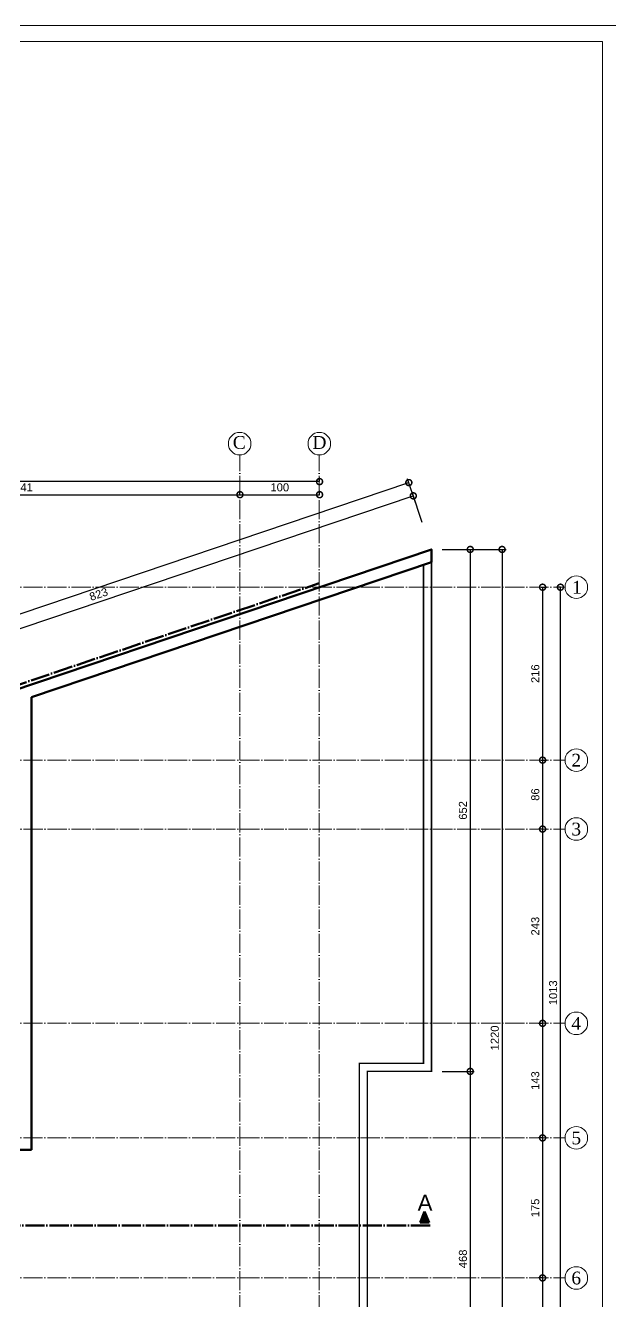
# Model space of a CAD drawing. Header units: millimetres. Extents: x 7519 to 33116, y -1769 to 3101.
# Drawn here: x 21731 to 22462, y 1507 to 3101 of the extents above; entities that cross this region are included whole.
import ezdxf

# ---------------------------------------------------------------- set-up
doc = ezdxf.new("R2010")
doc.units = ezdxf.units.MM
doc.linetypes.add('ACAD_ISO04W100', pattern=[30, 24, -3, 0, -3])
for name, color, linetype, lineweight in [('duvar', 145, 'Continuous', 53), ('iç ölçü x', 20, 'Continuous', 9), ('kesit', 50, 'Continuous', 50), ('tarama', 157, 'Continuous', 15), ('çizgi', 234, 'Continuous', 9)]:
    doc.layers.add(name, color=color, linetype=linetype, lineweight=lineweight)
doc.styles.add('ARIAL', font='arial.ttf', dxfattribs={"height": 10})
doc.styles.get("Standard").update_dxf_attribs({"font": 'arial.ttf'})
doc.styles.add('TÜRKÇE', font='times.ttf')
doc.dimstyles.new('KESİT', dxfattribs={"dimscale": 0, "dimtxt": 10, "dimasz": 15, "dimexe": 5, "dimexo": 5, "dimgap": 4, "dimtad": 1, "dimdec": 0, "dimdsep": 46, "dimtxsty": 'ARIAL', "dimblk": 'DOTSMALL', "dimcen": -2, "dimclrd": 256, "dimclre": 8, "dimclrt": 4, "dimadec": 0, "dimazin": 0, "dimtfac": 0.533333, "dimtdec": 0, "dimtix": 1, "dimtmove": 2, "dimatfit": 3, "dimldrblk": 'DOTSMALL', "dimfxl": 35, "dimfxlon": 1, "dimtolj": 1, "dimarcsym": 0})

# ---------------------------------------------------------------- blocks, each defined once
blk = doc.blocks.new('_DotSmall')
at = {"color": 0, "linetype": 'ByBlock', "const_width": 0.5}
blk.add_lwpolyline([(-0.0625, 0, 1), (0.0625, 0, 1)], format="xyb", close=True, dxfattribs=at)
blk = doc.blocks.new('*D74')
at = {"layer": 'Defpoints', "color": 0, "lineweight": 100, "transparency": 16777216}
for p in [(21458.4, 2514.7), (21999.2, 2514.7), (21999.2, 2514.7)]:
    blk.add_point(p, dxfattribs=at)
at = {"layer": 'iç ölçü x', "color": 8, "lineweight": -2, "transparency": 16777216}
for p, q in [((21458.4, 2514.7), (21458.4, 2519.7)), ((21999.2, 2514.7), (21999.2, 2519.7))]:
    blk.add_line(p, q, dxfattribs=at)
at = {"layer": 'iç ölçü x', "lineweight": -2, "transparency": 16777216}
blk.add_line((21458.4, 2514.7), (21999.2, 2514.7), dxfattribs=at)
at = {"layer": 'iç ölçü x', "lineweight": -2, "transparency": 16777216, "xscale": 15, "yscale": 15, "zscale": 15, "rotation": 180}
blk.add_blockref('_DotSmall', (21458.4, 2514.7), dxfattribs=at)
at = {"layer": 'iç ölçü x', "lineweight": -2, "transparency": 16777216, "xscale": 15, "yscale": 15, "zscale": 15}
blk.add_blockref('_DotSmall', (21999.2, 2514.7), dxfattribs=at)
at = {"layer": 'iç ölçü x', "color": 4, "transparency": 16777216, "insert": (21728.8, 2523.8), "char_height": 10, "attachment_point": 5, "style": 'ARIAL'}
blk.add_mtext('\\A1;541', dxfattribs=at)
blk = doc.blocks.new('*D75')
at = {"layer": 'Defpoints', "color": 0, "lineweight": 100, "transparency": 16777216}
for p in [(21999.2, 2514.7), (22098.7, 2514.7), (22098.7, 2514.7)]:
    blk.add_point(p, dxfattribs=at)
at = {"layer": 'iç ölçü x', "color": 8, "lineweight": -2, "transparency": 16777216}
for p, q in [((21999.2, 2514.7), (21999.2, 2519.7)), ((22098.7, 2514.7), (22098.7, 2519.7))]:
    blk.add_line(p, q, dxfattribs=at)
at = {"layer": 'iç ölçü x', "lineweight": -2, "transparency": 16777216}
blk.add_line((21999.2, 2514.7), (22098.7, 2514.7), dxfattribs=at)
at = {"layer": 'iç ölçü x', "lineweight": -2, "transparency": 16777216, "xscale": 15, "yscale": 15, "zscale": 15, "rotation": 180}
blk.add_blockref('_DotSmall', (21999.2, 2514.7), dxfattribs=at)
at = {"layer": 'iç ölçü x', "lineweight": -2, "transparency": 16777216, "xscale": 15, "yscale": 15, "zscale": 15}
blk.add_blockref('_DotSmall', (22098.7, 2514.7), dxfattribs=at)
at = {"layer": 'iç ölçü x', "color": 4, "transparency": 16777216, "insert": (22049, 2523.8), "char_height": 10, "attachment_point": 5, "style": 'ARIAL'}
blk.add_mtext('\\A1;100', dxfattribs=at)
blk = doc.blocks.new('*D76')
at = {"layer": 'Defpoints', "color": 0, "lineweight": 100, "transparency": 16777216}
for p in [(21203.4, 2531), (21203.4, 2531), (22098.7, 2531)]:
    blk.add_point(p, dxfattribs=at)
at = {"layer": 'iç ölçü x', "color": 8, "lineweight": -2, "transparency": 16777216}
for p, q in [((21203.4, 2531), (21203.4, 2536)), ((22098.7, 2531), (22098.7, 2536))]:
    blk.add_line(p, q, dxfattribs=at)
at = {"layer": 'iç ölçü x', "lineweight": -2, "transparency": 16777216}
blk.add_line((22098.7, 2531), (21203.4, 2531), dxfattribs=at)
at = {"layer": 'iç ölçü x', "lineweight": -2, "transparency": 16777216, "xscale": 15, "yscale": 15, "zscale": 15, "rotation": 180}
blk.add_blockref('_DotSmall', (21203.4, 2531), dxfattribs=at)
at = {"layer": 'iç ölçü x', "lineweight": -2, "transparency": 16777216, "xscale": 15, "yscale": 15, "zscale": 15}
blk.add_blockref('_DotSmall', (22098.7, 2531), dxfattribs=at)
at = {"layer": 'iç ölçü x', "color": 4, "transparency": 16777216, "insert": (21651.1, 2540.2), "char_height": 10, "attachment_point": 5, "style": 'ARIAL'}
blk.add_mtext('\\A1;895', dxfattribs=at)
blk = doc.blocks.new('*D84')
at = {"layer": 'Defpoints', "color": 0, "lineweight": 100, "transparency": 16777216}
for p in [(22370.4, 2399.1), (22370.4, 2183.1), (22377.3, 2183.1)]:
    blk.add_point(p, dxfattribs=at)
at = {"layer": 'iç ölçü x', "color": 8, "lineweight": -2, "transparency": 16777216}
for p, q in [((22375.4, 2399.1), (22382.3, 2399.1)), ((22375.4, 2183.1), (22382.3, 2183.1))]:
    blk.add_line(p, q, dxfattribs=at)
at = {"layer": 'iç ölçü x', "lineweight": -2, "transparency": 16777216}
blk.add_line((22377.3, 2399.1), (22377.3, 2183.1), dxfattribs=at)
at = {"layer": 'iç ölçü x', "lineweight": -2, "transparency": 16777216, "xscale": 15, "yscale": 15, "zscale": 15}
for p, rotation in [((22377.3, 2399.1), 90), ((22377.3, 2183.1), 270)]:
    blk.add_blockref('_DotSmall', p, dxfattribs=dict(at, rotation=rotation))
at = {"layer": 'iç ölçü x', "color": 4, "transparency": 16777216, "insert": (22368.2, 2291.1), "char_height": 10, "attachment_point": 5, "rotation": 90, "style": 'ARIAL'}
blk.add_mtext('\\A1;216', dxfattribs=at)
blk = doc.blocks.new('*D85')
at = {"layer": 'Defpoints', "color": 0, "lineweight": 100, "transparency": 16777216}
for p in [(22370.4, 2183.1), (22377.3, 2097), (22377.3, 2097)]:
    blk.add_point(p, dxfattribs=at)
at = {"layer": 'iç ölçü x', "color": 8, "lineweight": -2, "transparency": 16777216}
for p, q in [((22375.4, 2183.1), (22382.3, 2183.1)), ((22377.3, 2097), (22372.3, 2097))]:
    blk.add_line(p, q, dxfattribs=at)
at = {"layer": 'iç ölçü x', "lineweight": -2, "transparency": 16777216}
blk.add_line((22377.3, 2183.1), (22377.3, 2097), dxfattribs=at)
at = {"layer": 'iç ölçü x', "lineweight": -2, "transparency": 16777216, "xscale": 15, "yscale": 15, "zscale": 15}
for p, rotation in [((22377.3, 2183.1), 90), ((22377.3, 2097), 270)]:
    blk.add_blockref('_DotSmall', p, dxfattribs=dict(at, rotation=rotation))
at = {"layer": 'iç ölçü x', "color": 4, "transparency": 16777216, "insert": (22368.2, 2140.1), "char_height": 10, "attachment_point": 5, "rotation": 90, "style": 'ARIAL'}
blk.add_mtext('\\A1;86', dxfattribs=at)
blk = doc.blocks.new('*D86')
at = {"layer": 'Defpoints', "color": 0, "lineweight": 100, "transparency": 16777216}
for p in [(22377.3, 2097), (22377.3, 1854.3), (22377.3, 1854.3)]:
    blk.add_point(p, dxfattribs=at)
at = {"layer": 'iç ölçü x', "color": 8, "lineweight": -2, "transparency": 16777216}
for p, q in [((22377.3, 2097), (22372.3, 2097)), ((22377.3, 1854.3), (22372.3, 1854.3))]:
    blk.add_line(p, q, dxfattribs=at)
at = {"layer": 'iç ölçü x', "lineweight": -2, "transparency": 16777216}
blk.add_line((22377.3, 2097), (22377.3, 1854.3), dxfattribs=at)
at = {"layer": 'iç ölçü x', "lineweight": -2, "transparency": 16777216, "xscale": 15, "yscale": 15, "zscale": 15}
for p, rotation in [((22377.3, 2097), 90), ((22377.3, 1854.3), 270)]:
    blk.add_blockref('_DotSmall', p, dxfattribs=dict(at, rotation=rotation))
at = {"layer": 'iç ölçü x', "color": 4, "transparency": 16777216, "insert": (22368.2, 1975.7), "char_height": 10, "attachment_point": 5, "rotation": 90, "style": 'ARIAL'}
blk.add_mtext('\\A1;243', dxfattribs=at)
blk = doc.blocks.new('*D87')
at = {"layer": 'Defpoints', "color": 0, "lineweight": 100, "transparency": 16777216}
for p in [(22377.3, 1854.3), (22377.3, 1711.2), (22377.3, 1711.2)]:
    blk.add_point(p, dxfattribs=at)
at = {"layer": 'iç ölçü x', "color": 8, "lineweight": -2, "transparency": 16777216}
for p, q in [((22377.3, 1854.3), (22372.3, 1854.3)), ((22377.3, 1711.2), (22372.3, 1711.2))]:
    blk.add_line(p, q, dxfattribs=at)
at = {"layer": 'iç ölçü x', "lineweight": -2, "transparency": 16777216}
blk.add_line((22377.3, 1854.3), (22377.3, 1711.2), dxfattribs=at)
at = {"layer": 'iç ölçü x', "lineweight": -2, "transparency": 16777216, "xscale": 15, "yscale": 15, "zscale": 15}
for p, rotation in [((22377.3, 1854.3), 90), ((22377.3, 1711.2), 270)]:
    blk.add_blockref('_DotSmall', p, dxfattribs=dict(at, rotation=rotation))
at = {"layer": 'iç ölçü x', "color": 4, "transparency": 16777216, "insert": (22368.2, 1782.8), "char_height": 10, "attachment_point": 5, "rotation": 90, "style": 'ARIAL'}
blk.add_mtext('\\A1;143', dxfattribs=at)
blk = doc.blocks.new('*D88')
at = {"layer": 'Defpoints', "color": 0, "lineweight": 100, "transparency": 16777216}
for p in [(22377.3, 1711.2), (22377.3, 1536.3), (22377.3, 1536.3)]:
    blk.add_point(p, dxfattribs=at)
at = {"layer": 'iç ölçü x', "color": 8, "lineweight": -2, "transparency": 16777216}
for p, q in [((22377.3, 1711.2), (22372.3, 1711.2)), ((22377.3, 1536.3), (22372.3, 1536.3))]:
    blk.add_line(p, q, dxfattribs=at)
at = {"layer": 'iç ölçü x', "lineweight": -2, "transparency": 16777216}
blk.add_line((22377.3, 1711.2), (22377.3, 1536.3), dxfattribs=at)
at = {"layer": 'iç ölçü x', "lineweight": -2, "transparency": 16777216, "xscale": 15, "yscale": 15, "zscale": 15}
for p, rotation in [((22377.3, 1711.2), 90), ((22377.3, 1536.3), 270)]:
    blk.add_blockref('_DotSmall', p, dxfattribs=dict(at, rotation=rotation))
at = {"layer": 'iç ölçü x', "color": 4, "transparency": 16777216, "insert": (22368.2, 1623.7), "char_height": 10, "attachment_point": 5, "rotation": 90, "style": 'ARIAL'}
blk.add_mtext('\\A1;175', dxfattribs=at)
blk = doc.blocks.new('*D89')
at = {"layer": 'Defpoints', "color": 0, "lineweight": 100, "transparency": 16777216}
for p in [(22377.3, 1536.3), (22377.3, 1385.9), (22377.3, 1385.9)]:
    blk.add_point(p, dxfattribs=at)
at = {"layer": 'iç ölçü x', "color": 8, "lineweight": -2, "transparency": 16777216}
for p, q in [((22377.3, 1536.3), (22372.3, 1536.3)), ((22377.3, 1385.9), (22372.3, 1385.9))]:
    blk.add_line(p, q, dxfattribs=at)
at = {"layer": 'iç ölçü x', "lineweight": -2, "transparency": 16777216}
blk.add_line((22377.3, 1536.3), (22377.3, 1385.9), dxfattribs=at)
at = {"layer": 'iç ölçü x', "lineweight": -2, "transparency": 16777216, "xscale": 15, "yscale": 15, "zscale": 15}
for p, rotation in [((22377.3, 1536.3), 90), ((22377.3, 1385.9), 270)]:
    blk.add_blockref('_DotSmall', p, dxfattribs=dict(at, rotation=rotation))
at = {"layer": 'iç ölçü x', "color": 4, "transparency": 16777216, "insert": (22368.2, 1461.1), "char_height": 10, "attachment_point": 5, "rotation": 90, "style": 'ARIAL'}
blk.add_mtext('\\A1;150', dxfattribs=at)
blk = doc.blocks.new('*D90')
at = {"layer": 'Defpoints', "color": 0, "lineweight": 100, "transparency": 16777216}
for p in [(22399.6, 2399.1), (22399.6, 2399.1), (22399.6, 1385.9)]:
    blk.add_point(p, dxfattribs=at)
at = {"layer": 'iç ölçü x', "color": 8, "lineweight": -2, "transparency": 16777216}
for p, q in [((22399.6, 2399.1), (22394.6, 2399.1)), ((22399.6, 1385.9), (22394.6, 1385.9))]:
    blk.add_line(p, q, dxfattribs=at)
at = {"layer": 'iç ölçü x', "lineweight": -2, "transparency": 16777216}
blk.add_line((22399.6, 1385.9), (22399.6, 2399.1), dxfattribs=at)
at = {"layer": 'iç ölçü x', "lineweight": -2, "transparency": 16777216, "xscale": 15, "yscale": 15, "zscale": 15}
for p, rotation in [((22399.6, 2399.1), 90), ((22399.6, 1385.9), 270)]:
    blk.add_blockref('_DotSmall', p, dxfattribs=dict(at, rotation=rotation))
at = {"layer": 'iç ölçü x', "color": 4, "transparency": 16777216, "insert": (22390.5, 1892.5), "char_height": 10, "attachment_point": 5, "rotation": 90, "style": 'ARIAL'}
blk.add_mtext('\\A1;1013', dxfattribs=at)
blk = doc.blocks.new('*D160')
at = {"layer": 'Defpoints', "color": 0, "lineweight": 100, "transparency": 16777216}
for p in [(22238.4, 2446.3), (22238.4, 1794.3), (22286.9, 1794.3)]:
    blk.add_point(p, dxfattribs=at)
at = {"layer": 'iç ölçü x', "color": 8, "lineweight": -2, "transparency": 16777216}
for p, q in [((22251.9, 2446.3), (22291.9, 2446.3)), ((22251.9, 1794.3), (22291.9, 1794.3))]:
    blk.add_line(p, q, dxfattribs=at)
at = {"layer": 'iç ölçü x', "lineweight": -2, "transparency": 16777216}
blk.add_line((22286.9, 2446.3), (22286.9, 1794.3), dxfattribs=at)
at = {"layer": 'iç ölçü x', "lineweight": -2, "transparency": 16777216, "xscale": 15, "yscale": 15, "zscale": 15}
for p, rotation in [((22286.9, 2446.3), 90), ((22286.9, 1794.3), 270)]:
    blk.add_blockref('_DotSmall', p, dxfattribs=dict(at, rotation=rotation))
at = {"layer": 'iç ölçü x', "color": 4, "transparency": 16777216, "insert": (22277.8, 2120.3), "char_height": 10, "attachment_point": 5, "rotation": 90, "style": 'ARIAL'}
blk.add_mtext('\\A1;652', dxfattribs=at)
blk = doc.blocks.new('*D161')
at = {"layer": 'Defpoints', "color": 0, "lineweight": 100, "transparency": 16777216}
for p in [(22238.4, 1794.3), (22158.4, 1325.9), (22286.9, 1325.9)]:
    blk.add_point(p, dxfattribs=at)
at = {"layer": 'iç ölçü x', "color": 8, "lineweight": -2, "transparency": 16777216}
for p, q in [((22251.9, 1794.3), (22291.9, 1794.3)), ((22251.9, 1325.9), (22291.9, 1325.9))]:
    blk.add_line(p, q, dxfattribs=at)
at = {"layer": 'iç ölçü x', "lineweight": -2, "transparency": 16777216}
blk.add_line((22286.9, 1794.3), (22286.9, 1325.9), dxfattribs=at)
at = {"layer": 'iç ölçü x', "lineweight": -2, "transparency": 16777216, "xscale": 15, "yscale": 15, "zscale": 15}
for p, rotation in [((22286.9, 1794.3), 90), ((22286.9, 1325.9), 270)]:
    blk.add_blockref('_DotSmall', p, dxfattribs=dict(at, rotation=rotation))
at = {"layer": 'iç ölçü x', "color": 4, "transparency": 16777216, "insert": (22277.8, 1560.1), "char_height": 10, "attachment_point": 5, "rotation": 90, "style": 'ARIAL'}
blk.add_mtext('\\A1;468', dxfattribs=at)
blk = doc.blocks.new('*D163')
at = {"layer": 'Defpoints', "color": 0, "lineweight": 100, "transparency": 16777216}
for p in [(22263.6, 2446.3), (22263.6, 1225.9), (22326.7, 1225.9)]:
    blk.add_point(p, dxfattribs=at)
at = {"layer": 'iç ölçü x', "color": 8, "lineweight": -2, "transparency": 16777216}
for p, q in [((22291.7, 2446.3), (22331.7, 2446.3)), ((22291.7, 1225.9), (22331.7, 1225.9))]:
    blk.add_line(p, q, dxfattribs=at)
at = {"layer": 'iç ölçü x', "lineweight": -2, "transparency": 16777216}
blk.add_line((22326.7, 2446.3), (22326.7, 1225.9), dxfattribs=at)
at = {"layer": 'iç ölçü x', "lineweight": -2, "transparency": 16777216, "xscale": 15, "yscale": 15, "zscale": 15}
for p, rotation in [((22326.7, 2446.3), 90), ((22326.7, 1225.9), 270)]:
    blk.add_blockref('_DotSmall', p, dxfattribs=dict(at, rotation=rotation))
at = {"layer": 'iç ölçü x', "color": 4, "transparency": 16777216, "insert": (22317.6, 1836.1), "char_height": 10, "attachment_point": 5, "rotation": 90, "style": 'ARIAL'}
blk.add_mtext('\\A1;1220', dxfattribs=at)
blk = doc.blocks.new('*D166')
at = {"layer": 'Defpoints', "color": 0, "lineweight": 100, "transparency": 16777216}
for p in [(22238.4, 1794.3), (22158.4, 1325.9), (22238.4, 1189.9)]:
    blk.add_point(p, dxfattribs=at)
at = {"layer": 'iç ölçü x', "color": 8, "lineweight": -2, "transparency": 16777216}
for p, q in [((22158.4, 1224.9), (22158.4, 1184.9)), ((22238.4, 1224.9), (22238.4, 1184.9))]:
    blk.add_line(p, q, dxfattribs=at)
at = {"layer": 'iç ölçü x', "lineweight": -2, "transparency": 16777216}
blk.add_line((22158.4, 1189.9), (22238.4, 1189.9), dxfattribs=at)
at = {"layer": 'iç ölçü x', "lineweight": -2, "transparency": 16777216, "xscale": 15, "yscale": 15, "zscale": 15, "rotation": 180}
blk.add_blockref('_DotSmall', (22158.4, 1189.9), dxfattribs=at)
at = {"layer": 'iç ölçü x', "lineweight": -2, "transparency": 16777216, "xscale": 15, "yscale": 15, "zscale": 15}
blk.add_blockref('_DotSmall', (22238.4, 1189.9), dxfattribs=at)
at = {"layer": 'iç ölçü x', "color": 4, "transparency": 16777216, "insert": (22198.4, 1199), "char_height": 10, "attachment_point": 5, "style": 'ARIAL'}
blk.add_mtext('\\A1;80', dxfattribs=at)
blk = doc.blocks.new('*D170')
at = {"layer": 'Defpoints', "color": 0, "lineweight": 100, "transparency": 16777216}
for p in [(21104.4, 2446.3), (22238.4, 2446.3), (21458.1, 2183.1)]:
    blk.add_point(p, dxfattribs=at)
at = {"layer": 'iç ölçü x', "color": 8, "lineweight": -2, "transparency": 16777216}
for p, q in [((21139.4, 2446.3), (21099.4, 2446.3)), ((21139.4, 2183.1), (21099.4, 2183.1))]:
    blk.add_line(p, q, dxfattribs=at)
at = {"layer": 'iç ölçü x', "lineweight": -2, "transparency": 16777216}
blk.add_line((21104.4, 2183.1), (21104.4, 2446.3), dxfattribs=at)
at = {"layer": 'iç ölçü x', "lineweight": -2, "transparency": 16777216, "xscale": 15, "yscale": 15, "zscale": 15}
for p, rotation in [((21104.4, 2446.3), 90), ((21104.4, 2183.1), 270)]:
    blk.add_blockref('_DotSmall', p, dxfattribs=dict(at, rotation=rotation))
at = {"layer": 'iç ölçü x', "color": 4, "transparency": 16777216, "insert": (21095.3, 2314.7), "char_height": 10, "attachment_point": 5, "rotation": 90, "style": 'ARIAL'}
blk.add_mtext('\\A1;263', dxfattribs=at)
blk = doc.blocks.new('*D173')
at = {"layer": 'Defpoints', "color": 0, "lineweight": 100, "transparency": 16777216}
for p in [(22215.8, 2513.2), (22264.2, 2369.8), (21483.9, 2106.6)]:
    blk.add_point(p, dxfattribs=at)
at = {"layer": 'iç ölçü x', "lineweight": -2, "transparency": 16777216}
blk.add_line((21435.5, 2250), (22215.8, 2513.2), dxfattribs=at)
at = {"layer": 'iç ölçü x', "color": 8, "lineweight": -2, "transparency": 16777216}
for p, q in [((22227, 2480.1), (22214.2, 2518)), ((21446.7, 2216.9), (21433.9, 2254.8))]:
    blk.add_line(p, q, dxfattribs=at)
at = {"layer": 'iç ölçü x', "lineweight": -2, "transparency": 16777216, "xscale": 15, "yscale": 15, "zscale": 15}
for p, rotation in [((22215.8, 2513.2), 18.64210349550218), ((21435.5, 2250), 198.6421034955022)]:
    blk.add_blockref('_DotSmall', p, dxfattribs=dict(at, rotation=rotation))
at = {"layer": 'iç ölçü x', "color": 4, "transparency": 16777216, "insert": (21822.7, 2390.3), "char_height": 10, "attachment_point": 5, "rotation": 18.6421, "style": 'ARIAL'}
blk.add_mtext('\\A1;823', dxfattribs=at)
blk = doc.blocks.new('*D217')
at = {"layer": 'Defpoints', "color": 0, "lineweight": 100, "transparency": 16777216}
for p in [(22210.2, 2529.8), (22220.6, 2499), (21185.3, 2149.8)]:
    blk.add_point(p, dxfattribs=at)
at = {"layer": 'iç ölçü x', "color": 8, "lineweight": -2, "transparency": 16777216}
for p, q in [((22219, 2503.8), (22208.6, 2534.5)), ((21183.7, 2154.5), (21173.3, 2185.2))]:
    blk.add_line(p, q, dxfattribs=at)
at = {"layer": 'iç ölçü x', "lineweight": -2, "transparency": 16777216}
blk.add_line((21174.9, 2180.5), (22210.2, 2529.8), dxfattribs=at)
at = {"layer": 'iç ölçü x', "lineweight": -2, "transparency": 16777216, "xscale": 15, "yscale": 15, "zscale": 15}
for p, rotation in [((22210.2, 2529.8), 18.64210349549891), ((21174.9, 2180.5), 198.6421034954989)]:
    blk.add_blockref('_DotSmall', p, dxfattribs=dict(at, rotation=rotation))
at = {"layer": 'iç ölçü x', "color": 4, "transparency": 16777216, "insert": (21689.7, 2363.8), "char_height": 10, "attachment_point": 5, "rotation": 18.6421, "style": 'ARIAL'}
blk.add_mtext('\\A1;1093', dxfattribs=at)

msp = doc.modelspace()

# ---------------------------------------------------------------- hatches: boundary and pattern name
at = {"layer": 'kesit', "linetype": 'ACAD_ISO04W100'}
h = msp.add_hatch(color=256, dxfattribs=at)
h.dxf.hatch_style = 1
h.paths.add_polyline_path([(22235.439, 1605.73), (22229.919, 1619.446), (22224.398, 1605.73)])

# ---------------------------------------------------------------- linework, layer by layer
at = {"layer": 'duvar'}
for p, q in [((22238.363, 2430.47), (21738.855, 2261.958)), ((21738.855, 2261.958), (21738.855, 1824.336)), ((21738.855, 1824.336), (21738.855, 1696.219)), ((21738.855, 1824.336), (21738.855, 1824.336)), ((21738.855, 1696.219), (21483.084, 1696.219))]:
    msp.add_line(p, q, dxfattribs=at)
msp.add_lwpolyline([(22238.363, 2430.47), (22238.363, 2446.301), (21483.084, 2191.503)], dxfattribs=at)
at = {"layer": 'iç ölçü x', "linetype": 'ACAD_ISO04W100', "lineweight": 50}
msp.add_line((21453.061, 2186.382), (22098.363, 2404.071), dxfattribs=at)
at = {"layer": 'iç ölçü x'}
for points in [[(20903.615, 684.072), (22472.113, 684.072), (22472.113, 3100.74), (20903.615, 3100.74)], [(20923.615, 704.072), (22452.113, 704.072), (22452.113, 3080.74), (20923.615, 3080.74)]]:
    msp.add_lwpolyline(points, close=True, dxfattribs=at)
at = {"layer": 'kesit', "linetype": 'ACAD_ISO04W100'}
for p, q in [((22224.398, 1605.73), (22229.919, 1619.446)), ((22235.439, 1605.73), (22229.919, 1619.446)), ((21129.185, 1601.736), (22237.889, 1601.736)), ((22224.398, 1605.73), (22235.439, 1605.73))]:
    msp.add_line(p, q, dxfattribs=at)
at = {"layer": 'tarama', "const_width": 2}
for points in [[(21143.084, 1546.273), (21143.084, 1225.894), (22058.855, 1225.894), (22058.855, 1325.894), (22158.363, 1325.894), (22158.363, 1794.336), (22238.363, 1794.336), (22238.363, 2430.47)], [(21153.084, 1536.273), (21153.084, 1235.894), (22048.855, 1235.894), (22048.855, 1335.894), (22148.363, 1335.894), (22148.363, 1804.336), (22228.363, 1804.336), (22228.363, 2426.059)]]:
    msp.add_lwpolyline(points, dxfattribs=at)
at = {"layer": 'çizgi', "linetype": 'ACAD_ISO04W100'}
for p, q in [((21998.878, 1099.456), (21998.878, 2564.328)), ((22098.386, 1099.437), (22098.386, 2564.328)), ((21006.247, 2399.071), (22405.335, 2399.071)), ((21006.247, 2183.069), (22405.335, 2183.069)), ((21006.241, 2097.044), (22405.329, 2097.044)), ((21036.624, 2097.044), (22318.061, 2097.044)), ((21006.232, 1854.336), (22405.32, 1854.336)), ((21006.232, 1711.219), (22405.32, 1711.219)), ((21006.232, 1536.273), (22405.32, 1536.273))]:
    msp.add_line(p, q, dxfattribs=at)
at = {"layer": 'çizgi'}
for centre in [(21998.878, 2578.429), (22098.386, 2578.429), (22419.437, 2399.071), (22419.437, 2183.069), (22419.422, 2097.044), (22419.422, 1854.336), (22419.422, 1711.219), (22419.422, 1536.273)]:
    msp.add_circle(centre, 14.102, dxfattribs=at)

# ---------------------------------------------------------------- texts
at = {"layer": 'kesit', "linetype": 'ACAD_ISO04W100', "insert": (22221.128, 1640.198), "char_height": 20, "attachment_point": 1}
msp.add_mtext_dynamic_manual_height_columns('A', width=12.31614, gutter_width=12.5, heights=[0], dxfattribs=at)
at = {"layer": 'çizgi', "style": 'TÜRKÇE'}
for s, p in [('C', (21990.305, 2571.902)), ('D', (22089.812, 2571.902)), ('1', (22414.15, 2391.032)), ('2', (22413.325, 2175.03)), ('3', (22413.31, 2089.005)), ('4', (22413.31, 1846.297)), ('5', (22413.31, 1703.18)), ('6', (22413.31, 1528.235))]:
    msp.add_text(s, height=16, dxfattribs=at).set_placement(p)

# ---------------------------------------------------------------- dimensions: what is measured, and where the dimension line sits
at = {"layer": 'iç ölçü x'}
dim = msp.add_aligned_dim(p1=(21185.294, 2149.777), p2=(22220.573, 2499.034), distance=32.426, dimstyle='KESİT', override={"dimscale": 1}, dxfattribs=at)
dim.commit()
dim.dimension.update_dxf_attribs({"geometry": '*D217', "text_midpoint": (21689.657, 2363.761)})
for base, p1, p2, picture, middle in [((21203.437, 2531.045), (22098.715, 2531.045), (21203.437, 2531.045), '*D76', (21651.076, 2540.15)), ((21999.207, 2514.734), (21458.414, 2514.719), (21999.207, 2514.734), '*D74', (21728.81, 2523.84)), ((22098.715, 2514.734), (21999.207, 2514.734), (22098.715, 2514.734), '*D75', (22048.961, 2523.84)), ((22238.363, 1189.913), (22158.363, 1325.894), (22238.363, 1794.336), '*D166', (22198.363, 1199.019))]:
    dim = msp.add_linear_dim(base=base, p1=p1, p2=p2, dimstyle='KESİT', override={"dimscale": 1}, dxfattribs=at)
    dim.commit()
    dim.dimension.update_dxf_attribs({"geometry": picture, "text_midpoint": middle})
for base, p1, p2, angle, picture, middle in [((22215.778, 2513.247), (21483.886, 2106.582), (22264.166, 2369.814), 198.642103, '*D173', (21822.726, 2390.262)), ((21104.359, 2446.301), (21458.082, 2183.069), (22238.363, 2446.301), 90, '*D170', (21095.25, 2314.685)), ((22286.869, 1794.336), (22238.363, 2446.301), (22238.363, 1794.336), 90, '*D160', (22277.764, 2120.318)), ((22326.693, 1225.894), (22263.554, 2446.301), (22263.554, 1225.894), 90, '*D163', (22317.587, 1836.097)), ((22377.344, 2183.069), (22370.437, 2399.071), (22370.437, 2183.069), 90, '*D84', (22368.238, 2291.07)), ((22399.575, 2399.071), (22399.575, 1385.894), (22399.575, 2399.071), 90, '*D90', (22390.466, 1892.482)), ((22377.344, 2097.044), (22370.437, 2183.069), (22377.344, 2097.044), 90, '*D85', (22368.238, 2140.056)), ((22377.344, 1854.336), (22377.344, 2097.044), (22377.344, 1854.336), 90, '*D86', (22368.235, 1975.69)), ((22377.344, 1711.219), (22377.344, 1854.336), (22377.344, 1711.219), 90, '*D87', (22368.235, 1782.777)), ((22286.869, 1325.894), (22238.363, 1794.336), (22158.363, 1325.894), 90, '*D161', (22277.764, 1560.115)), ((22377.344, 1536.273), (22377.344, 1711.219), (22377.344, 1536.273), 90, '*D88', (22368.238, 1623.746)), ((22377.344, 1385.894), (22377.344, 1536.273), (22377.344, 1385.894), 90, '*D89', (22368.238, 1461.083))]:
    dim = msp.add_linear_dim(base=base, p1=p1, p2=p2, angle=angle, dimstyle='KESİT', override={"dimscale": 1}, dxfattribs=at)
    dim.commit()
    dim.dimension.update_dxf_attribs({"geometry": picture, "text_midpoint": middle})

doc.saveas('drawing.dxf')
